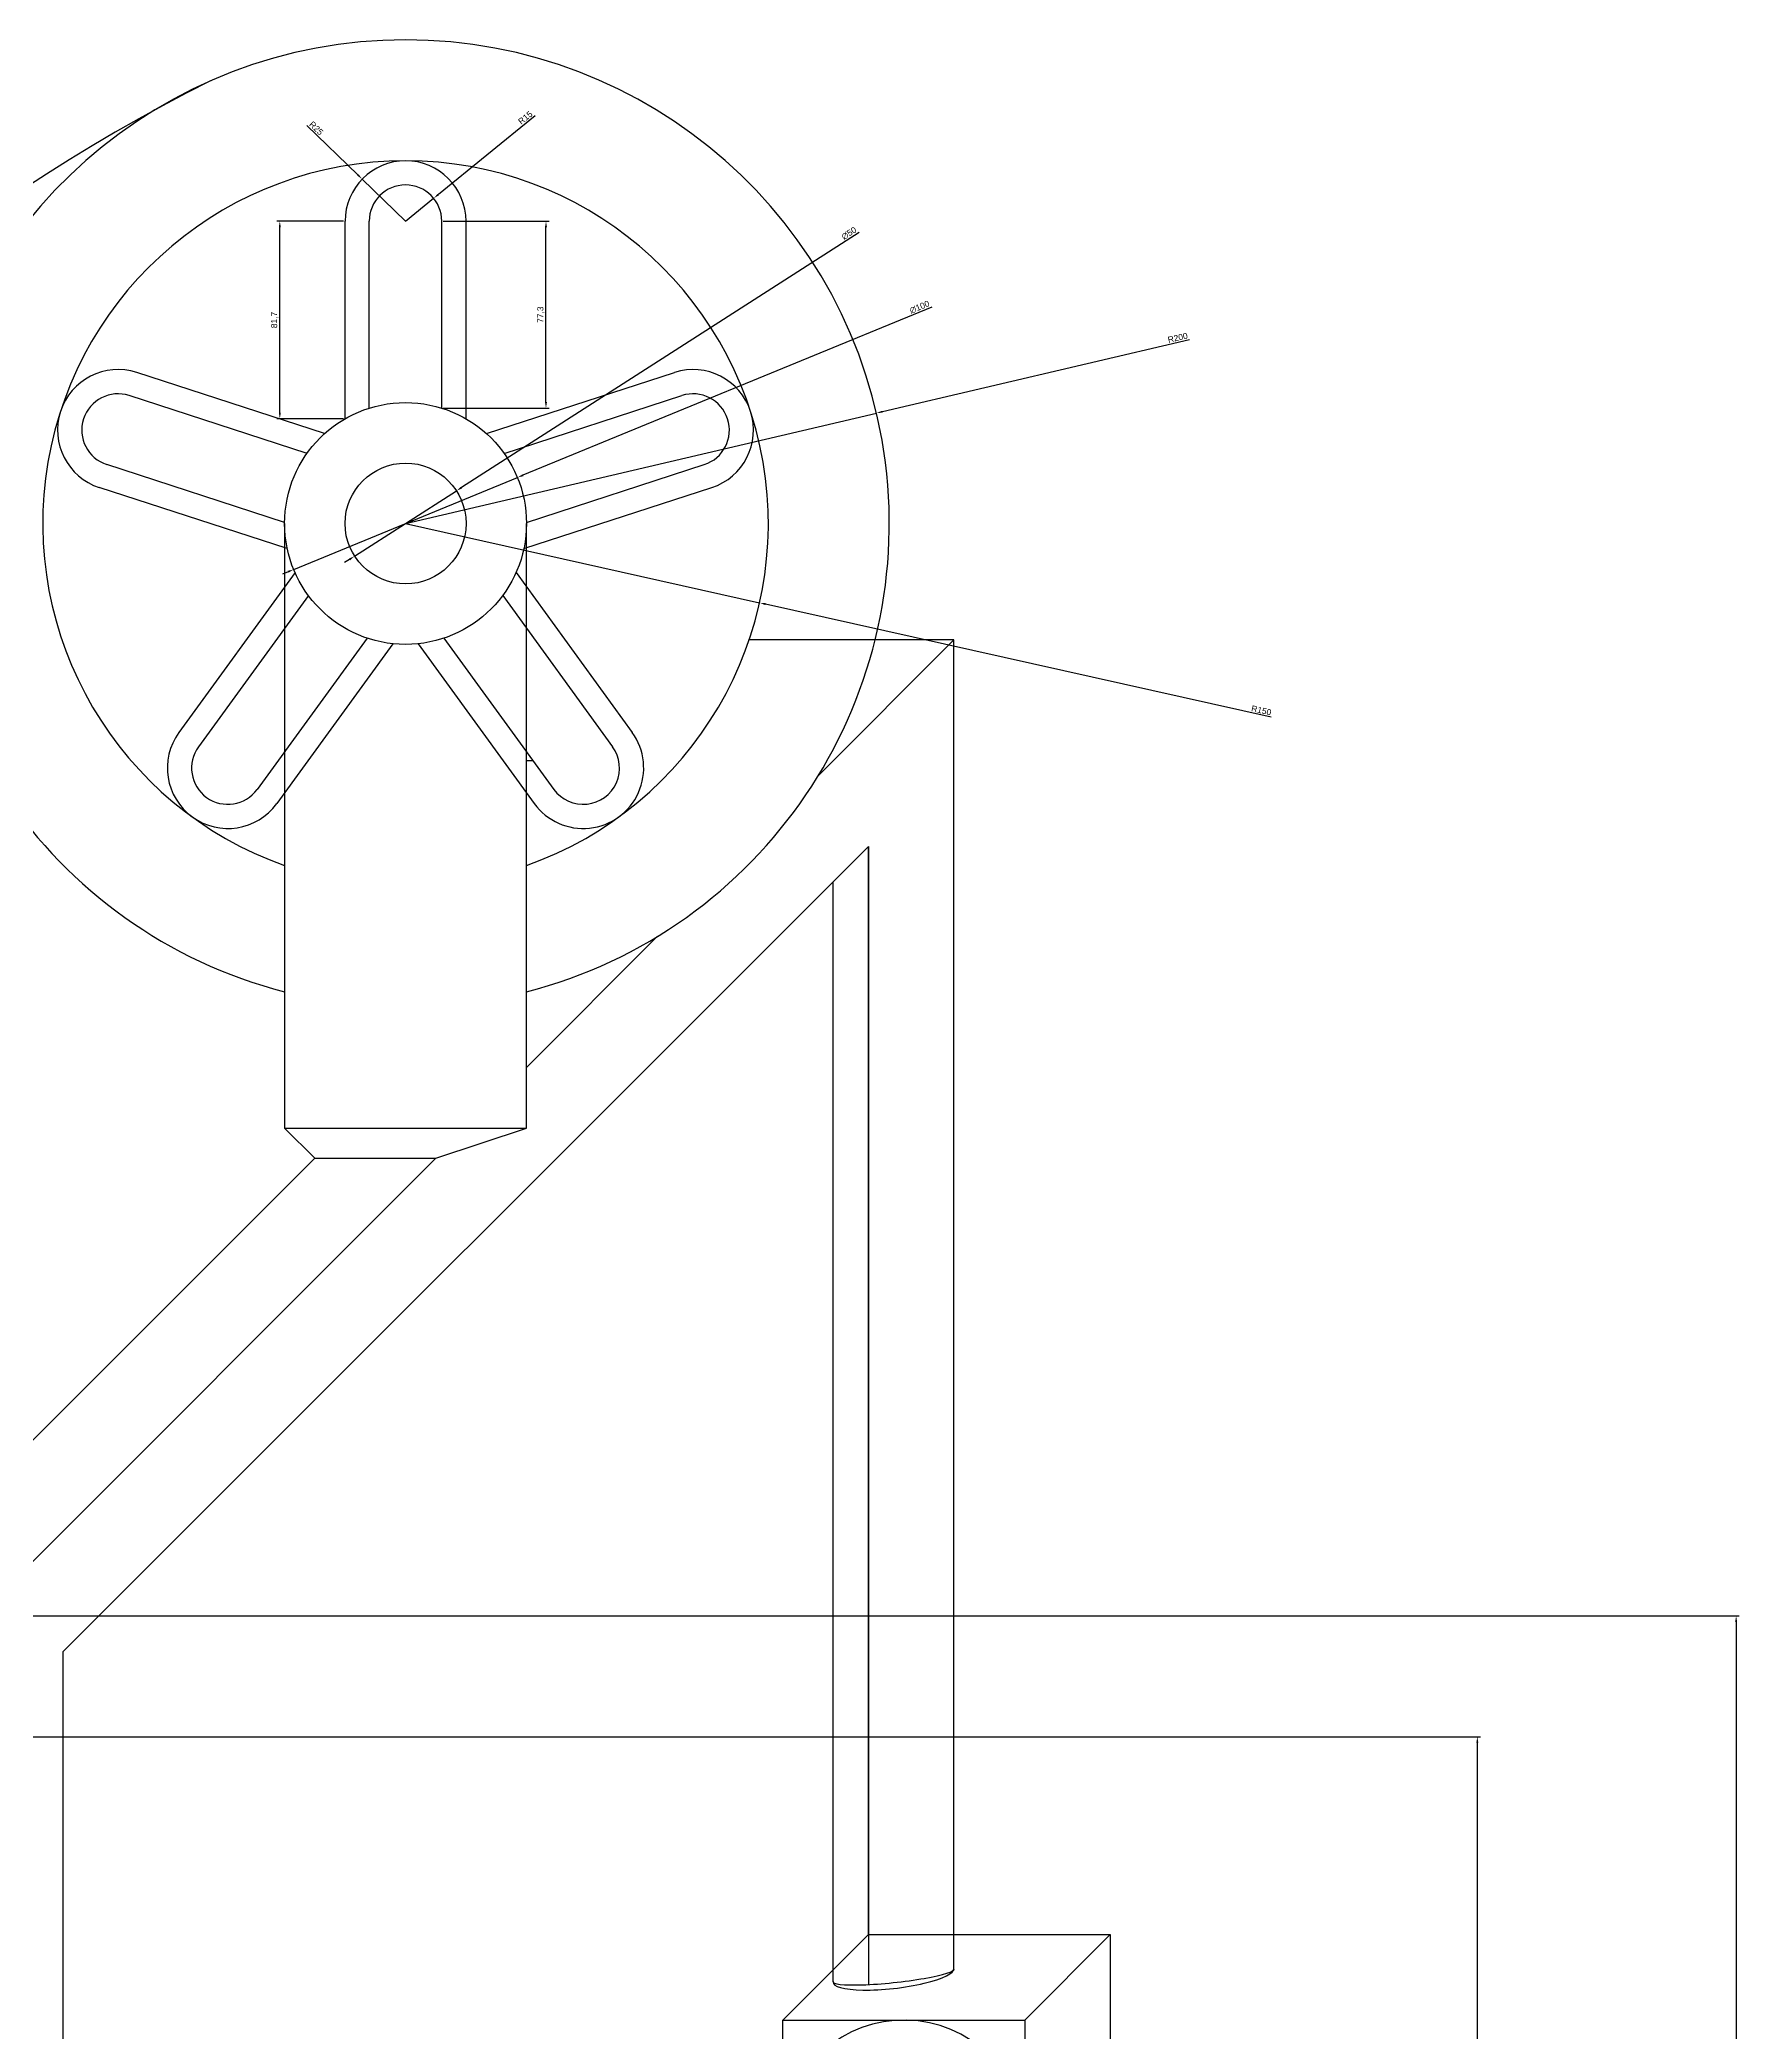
# Model space of a CAD drawing. Header units: millimetres. Extents: x 2208 to 8402, y 1291 to 9059.
# Drawn here: x 6583 to 7285, y 6908 to 7732 of the extents above; entities that cross this region are included whole.
import ezdxf

# ---------------------------------------------------------------- set-up
doc = ezdxf.new("R2010")
doc.units = ezdxf.units.MM
for name, color, linetype in [('BASE', 5, 'Continuous'), ('FILAMENT DISC', 254, 'Continuous'), ('PRINTER PARTY', 1, 'Continuous')]:
    doc.layers.add(name, color=color, linetype=linetype)
doc.layers.add('MOVING MOTOR', color=7, linetype='Continuous', true_color=0xfbe200)
doc.styles.get("Standard").update_dxf_attribs({"font": 'arial.ttf'})
doc.dimstyles.new('ISO-25', dxfattribs={"dimtxt": 2.5, "dimasz": 2.5, "dimexe": 1.25, "dimexo": 0.625, "dimtad": 1, "dimtxsty": 'Standard', "dimcen": 2.5, "dimadec": 0, "dimazin": 0, "dimtfac": 1, "dimtmove": 0, "dimatfit": 3, "dimfxl": 1, "dimarcsym": 0})

# ---------------------------------------------------------------- blocks, each defined once
blk = doc.blocks.new('*U1')
for p, q in [((-25, -53.35), (-25, 28.35)), ((-15, -48.95), (-15, 28.35)), ((15, -48.95), (15, 28.35)), ((25, -53.35), (25, 28.35))]:
    blk.add_line(p, q)
for radius in [25, 15]:
    blk.add_arc((0, 28.35), radius, 0, 180)
blk = doc.blocks.new('*U2')
at = {"layer": 'FILAMENT DISC', "color": 0, "linetype": 'ByBlock', "lineweight": -2, "transparency": 16777216}
blk.add_blockref('*U1', (4633.06, 7075.42), dxfattribs=at)
for p, rotation in [((4541.14, 7008.63), 72), ((4724.98, 7008.63), 288), ((4576.25, 6900.58), 144), ((4689.87, 6900.58), 216)]:
    blk.add_blockref('*U1', p, dxfattribs=dict(at, rotation=rotation))
blk = doc.blocks.new('*D6')
at = {"color": 0, "lineweight": -2, "transparency": 16777216}
for p, q in [((6733.87, 7532.13), (6880.25, 7499.34)), ((7091.78, 7451.97), (6882.69, 7498.8))]:
    blk.add_line(p, q, dxfattribs=at)
at = {"color": 0, "transparency": 16777216}
blk.add_solid([(6882.78, 7499.2), (6882.6, 7498.39), (6880.25, 7499.34)], dxfattribs=at)
at = {"layer": 'Defpoints', "color": 0, "transparency": 16777216}
for p in [(6733.87, 7532.13), (6880.25, 7499.34)]:
    blk.add_point(p, dxfattribs=at)
at = {"color": 0, "transparency": 16777216, "insert": (7087.72, 7454.82), "char_height": 2.5, "attachment_point": 5, "rotation": 347.37568}
blk.add_mtext('R150', dxfattribs=at)
blk = doc.blocks.new('*D7')
at = {"color": 0, "lineweight": -2, "transparency": 16777216}
for p, q in [((7058.03, 7608.13), (6931.03, 7578.35)), ((6733.87, 7532.13), (6928.59, 7577.78))]:
    blk.add_line(p, q, dxfattribs=at)
at = {"color": 0, "transparency": 16777216}
blk.add_solid([(6930.93, 7578.76), (6931.12, 7577.95), (6928.59, 7577.78)], dxfattribs=at)
at = {"layer": 'Defpoints', "color": 0, "transparency": 16777216}
for p in [(6928.59, 7577.78), (6733.87, 7532.13)]:
    blk.add_point(p, dxfattribs=at)
at = {"color": 0, "transparency": 16777216, "insert": (7053.14, 7608.94), "char_height": 2.5, "attachment_point": 5, "rotation": 13.19568}
blk.add_mtext('R200', dxfattribs=at)
blk = doc.blocks.new('*D13')
at = {"color": 0, "lineweight": -2, "transparency": 16777216}
for p, q in [((6557.71, 7080.41), (7285.29, 7080.41)), ((7284.04, 7077.91), (7284.04, 6082.91)), ((6557.71, 6080.41), (7285.29, 6080.41))]:
    blk.add_line(p, q, dxfattribs=at)
at = {"color": 0, "transparency": 16777216}
for points in [[(7283.62, 7077.91), (7284.45, 7077.91), (7284.04, 7080.41)], [(7283.62, 6082.91), (7284.45, 6082.91), (7284.04, 6080.41)]]:
    blk.add_solid(points, dxfattribs=at)
at = {"layer": 'Defpoints', "color": 0, "transparency": 16777216}
for p in [(6557.09, 7080.41), (6557.09, 6080.41), (7284.04, 6080.41)]:
    blk.add_point(p, dxfattribs=at)
at = {"color": 0, "transparency": 16777216, "insert": (7282.13, 6580.41), "char_height": 2.5, "attachment_point": 5, "rotation": 90}
blk.add_mtext('1000', dxfattribs=at)
blk = doc.blocks.new('*D14')
at = {"color": 0, "lineweight": -2, "transparency": 16777216}
for p, q in [((6507.71, 7030.41), (7178.28, 7030.41)), ((7177.03, 7027.91), (7177.03, 6139.98)), ((6507.71, 6137.48), (7178.28, 6137.48))]:
    blk.add_line(p, q, dxfattribs=at)
at = {"color": 0, "transparency": 16777216}
for points in [[(7176.61, 7027.91), (7177.45, 7027.91), (7177.03, 7030.41)], [(7176.61, 6139.98), (7177.45, 6139.98), (7177.03, 6137.48)]]:
    blk.add_solid(points, dxfattribs=at)
at = {"layer": 'Defpoints', "color": 0, "transparency": 16777216}
for p in [(6507.09, 7030.41), (6507.09, 6137.48), (7177.03, 6137.48)]:
    blk.add_point(p, dxfattribs=at)
at = {"color": 0, "transparency": 16777216, "insert": (7174.9, 6583.95), "char_height": 2.5, "attachment_point": 5, "rotation": 90}
blk.add_mtext('892,93', dxfattribs=at)
blk = doc.blocks.new('*D20')
at = {"color": 0, "lineweight": -2, "transparency": 16777216}
for p, q in [((6951.55, 7621.59), (6782.43, 7552.08)), ((6687.63, 7513.12), (6780.12, 7551.13)), ((6685.32, 7512.17), (6683, 7511.22))]:
    blk.add_line(p, q, dxfattribs=at)
at = {"color": 0, "transparency": 16777216}
for points in [[(6782.27, 7552.47), (6782.59, 7551.7), (6780.12, 7551.13)], [(6685.16, 7512.55), (6685.47, 7511.78), (6687.63, 7513.12)]]:
    blk.add_solid(points, dxfattribs=at)
at = {"layer": 'Defpoints', "color": 0, "transparency": 16777216}
for p in [(6780.12, 7551.13), (6687.63, 7513.12)]:
    blk.add_point(p, dxfattribs=at)
at = {"color": 0, "transparency": 16777216, "insert": (6946.41, 7621.61), "char_height": 2.5, "attachment_point": 5, "rotation": 22.34339}
blk.add_mtext('∅100', dxfattribs=at)
blk = doc.blocks.new('*D21')
at = {"color": 0, "lineweight": -2, "transparency": 16777216}
for p, q in [((6921.49, 7652.5), (6757.02, 7546.98)), ((6712.83, 7518.63), (6754.92, 7545.63)), ((6710.73, 7517.28), (6708.62, 7515.93))]:
    blk.add_line(p, q, dxfattribs=at)
at = {"color": 0, "transparency": 16777216}
for points in [[(6756.8, 7547.33), (6757.25, 7546.62), (6754.92, 7545.63)], [(6710.5, 7517.63), (6710.95, 7516.92), (6712.83, 7518.63)]]:
    blk.add_solid(points, dxfattribs=at)
at = {"layer": 'Defpoints', "color": 0, "transparency": 16777216}
for p in [(6754.92, 7545.63), (6712.83, 7518.63)]:
    blk.add_point(p, dxfattribs=at)
at = {"color": 0, "transparency": 16777216, "insert": (6917.25, 7652.12), "char_height": 2.5, "attachment_point": 5, "rotation": 32.68394}
blk.add_mtext('∅50', dxfattribs=at)
blk = doc.blocks.new('*D22')
at = {"color": 0, "lineweight": -2, "transparency": 16777216}
for p, q in [((6749.5, 7657.13), (6793.2, 7657.13)), ((6791.95, 7582.32), (6791.95, 7654.63)), ((6749.5, 7579.82), (6793.2, 7579.82))]:
    blk.add_line(p, q, dxfattribs=at)
at = {"color": 0, "transparency": 16777216}
for points in [[(6791.53, 7654.63), (6792.36, 7654.63), (6791.95, 7657.13)], [(6791.53, 7582.32), (6792.36, 7582.32), (6791.95, 7579.82)]]:
    blk.add_solid(points, dxfattribs=at)
at = {"layer": 'Defpoints', "color": 0, "transparency": 16777216}
for p in [(6748.87, 7657.13), (6791.95, 7657.13), (6748.87, 7579.82)]:
    blk.add_point(p, dxfattribs=at)
at = {"color": 0, "transparency": 16777216, "insert": (6789.82, 7618.47), "char_height": 2.5, "attachment_point": 5, "rotation": 90}
blk.add_mtext('77,3', dxfattribs=at)
blk = doc.blocks.new('*D23')
at = {"color": 0, "lineweight": -2, "transparency": 16777216}
for p, q in [((6708.25, 7657.13), (6680.64, 7657.13)), ((6681.89, 7577.93), (6681.89, 7654.63)), ((6708.25, 7575.43), (6680.64, 7575.43))]:
    blk.add_line(p, q, dxfattribs=at)
at = {"color": 0, "transparency": 16777216}
for points in [[(6681.48, 7654.63), (6682.31, 7654.63), (6681.89, 7657.13)], [(6681.48, 7577.93), (6682.31, 7577.93), (6681.89, 7575.43)]]:
    blk.add_solid(points, dxfattribs=at)
at = {"layer": 'Defpoints', "color": 0, "transparency": 16777216}
for p in [(6681.89, 7657.13), (6708.87, 7657.13), (6708.87, 7575.43)]:
    blk.add_point(p, dxfattribs=at)
at = {"color": 0, "transparency": 16777216, "insert": (6679.77, 7616.28), "char_height": 2.5, "attachment_point": 5, "rotation": 90}
blk.add_mtext('81,7', dxfattribs=at)
blk = doc.blocks.new('*D24')
at = {"color": 0, "lineweight": -2, "transparency": 16777216}
for p, q in [((6693.06, 7696.75), (6714.14, 7676.28)), ((6733.87, 7657.13), (6715.94, 7674.54))]:
    blk.add_line(p, q, dxfattribs=at)
at = {"color": 0, "transparency": 16777216}
blk.add_solid([(6714.43, 7676.58), (6713.85, 7675.98), (6715.94, 7674.54)], dxfattribs=at)
at = {"layer": 'Defpoints', "color": 0, "transparency": 16777216}
for p in [(6715.94, 7674.54), (6733.87, 7657.13)]:
    blk.add_point(p, dxfattribs=at)
at = {"color": 0, "transparency": 16777216, "insert": (6696.98, 7695.59), "char_height": 2.5, "attachment_point": 5, "rotation": 315.84934}
blk.add_mtext('R25', dxfattribs=at)
blk = doc.blocks.new('*D25')
at = {"color": 0, "lineweight": -2, "transparency": 16777216}
for p, q in [((6787.42, 7700.76), (6747.44, 7668.18)), ((6733.87, 7657.13), (6745.5, 7666.6))]:
    blk.add_line(p, q, dxfattribs=at)
at = {"color": 0, "transparency": 16777216}
blk.add_solid([(6747.18, 7668.5), (6747.7, 7667.86), (6745.5, 7666.6)], dxfattribs=at)
at = {"layer": 'Defpoints', "color": 0, "transparency": 16777216}
for p in [(6745.5, 7666.6), (6733.87, 7657.13)]:
    blk.add_point(p, dxfattribs=at)
at = {"color": 0, "transparency": 16777216, "insert": (6783.41, 7699.94), "char_height": 2.5, "attachment_point": 5, "rotation": 39.1762}
blk.add_mtext('R15', dxfattribs=at)

msp = doc.modelspace()

# ---------------------------------------------------------------- linework, layer by layer
at = {"layer": 'BASE'}
for p, q in [((6904.563, 7427.889), (6960.641, 7483.966)), ((6592.315, 7065.64), (6925.285, 7398.61)), ((6925.285, 7398.61), (6925.285, 6928.094)), ((6925.285, 6948.61), (6925.285, 7398.61)), ((6783.874, 7307.2), (6838.111, 7361.436)), ((6542.315, 7115.64), (6696.337, 7269.662)), ((6557.087, 7080.412), (6746.337, 7269.662)), ((6592.315, 6570.995), (6592.315, 7065.64))]:
    msp.add_line(p, q, dxfattribs=at)
for points in [[(6960.641, 6934.628), (6960.641, 7483.966), (6875.933, 7483.966)], [(6786.65, 7433.966), (6783.874, 7433.966)], [(6910.641, 6929.114), (6910.641, 7383.966)]]:
    msp.add_lwpolyline(points, dxfattribs=at)
at = {"layer": 'FILAMENT DISC'}
for p, q in [((6683.874, 7532.125), (6683.874, 7282.125)), ((6783.874, 7282.125), (6783.874, 7532.125)), ((6683.874, 7282.125), (6783.874, 7282.125)), ((6683.874, 7282.125), (6696.337, 7269.662)), ((6746.337, 7269.662), (6783.874, 7282.125)), ((6696.337, 7269.662), (6746.337, 7269.662))]:
    msp.add_line(p, q, dxfattribs=at)
for radius in [50, 25]:
    msp.add_circle((6733.874, 7532.125), radius, dxfattribs=at)
for radius, start, end in [(200, 284.477512, 255.522488), (150, 289.471221, 250.528779)]:
    msp.add_arc((6733.874, 7532.125), radius, start, end, dxfattribs=at)
at = {"layer": 'MOVING MOTOR'}
for p, q in [((6889.93, 6913.255), (6925.285, 6948.61)), ((6989.93, 6913.255), (7025.285, 6948.61))]:
    msp.add_line(p, q, dxfattribs=at)
for points in [[(6925.285, 6948.61), (7025.285, 6948.61), (7025.285, 6848.61)], [(6889.93, 6868.459), (6889.93, 6913.255), (6989.93, 6913.255), (6989.93, 6813.255), (6947.183, 6813.255)]]:
    msp.add_lwpolyline(points, dxfattribs=at)
msp.add_arc((6939.93, 6863.255), 50, 279.038231, 173.649758, dxfattribs=at)
for major_axis, ratio, start_param, end_param in [((25.024, 2.672), 0.1180544, 3.0830499, 6.3093149), ((-25, -2.891), 0.2142097, 6.2336453, 9.424778)]:
    msp.add_ellipse((6935.641, 6931.737), major_axis=major_axis, ratio=ratio, start_param=start_param, end_param=end_param, dxfattribs=at)
at = {"layer": 'PRINTER PARTY'}
msp.add_arc((6989.002, 7045.429), 749.177, 116.630442, 170.498778, dxfattribs=at)

# ---------------------------------------------------------------- block references
at = {"layer": 'FILAMENT DISC'}
msp.add_blockref('*U2', (2100.813, 553.358), dxfattribs=at)

# ---------------------------------------------------------------- dimensions: what is measured, and where the dimension line sits
for center, mpoint, picture, middle in [((6733.874, 7657.125), (6715.937, 7674.539), '*D24', (6695.658, 7694.225)), ((6733.874, 7657.125), (6745.503, 7666.601), '*D25', (6784.608, 7698.468)), ((6733.874, 7532.125), (6928.594, 7577.781), '*D7', (7053.571, 7607.084)), ((6733.874, 7532.125), (6880.248, 7499.342), '*D6', (7087.307, 7452.966))]:
    dim = msp.add_radius_dim(center=center, mpoint=mpoint, dimstyle='ISO-25')
    dim.commit()
    dim.dimension.update_dxf_attribs({"geometry": picture, "text_midpoint": middle, "dimtype": 164})
for base, p1, p2, picture, middle in [((6681.894, 7657.125), (6708.874, 7575.426), (6708.874, 7657.125), '*D23', (6679.766, 7616.276)), ((6791.945, 7657.125), (6748.874, 7579.822), (6748.874, 7657.125), '*D22', (6789.818, 7618.474)), ((7284.036, 6080.412), (6557.087, 7080.412), (6557.087, 6080.412), '*D13', (7282.135, 6580.412)), ((7177.03, 6137.483), (6507.087, 7030.412), (6507.087, 6137.483), '*D14', (7174.902, 6583.948))]:
    dim = msp.add_linear_dim(base=base, p1=p1, p2=p2, angle=90, dimstyle='ISO-25')
    dim.commit()
    dim.dimension.update_dxf_attribs({"geometry": picture, "text_midpoint": middle})
for p1, p2, picture, middle in [((6712.833, 7518.625), (6754.916, 7545.625), '*D21', (6918.319, 7650.464)), ((6687.628, 7513.117), (6780.121, 7551.133), '*D20', (6947.159, 7619.788))]:
    dim = msp.add_diameter_dim_2p(p1=p1, p2=p2, dimstyle='ISO-25')
    dim.commit()
    dim.dimension.update_dxf_attribs({"geometry": picture, "text_midpoint": middle, "dimtype": 163})

doc.saveas('drawing.dxf')
